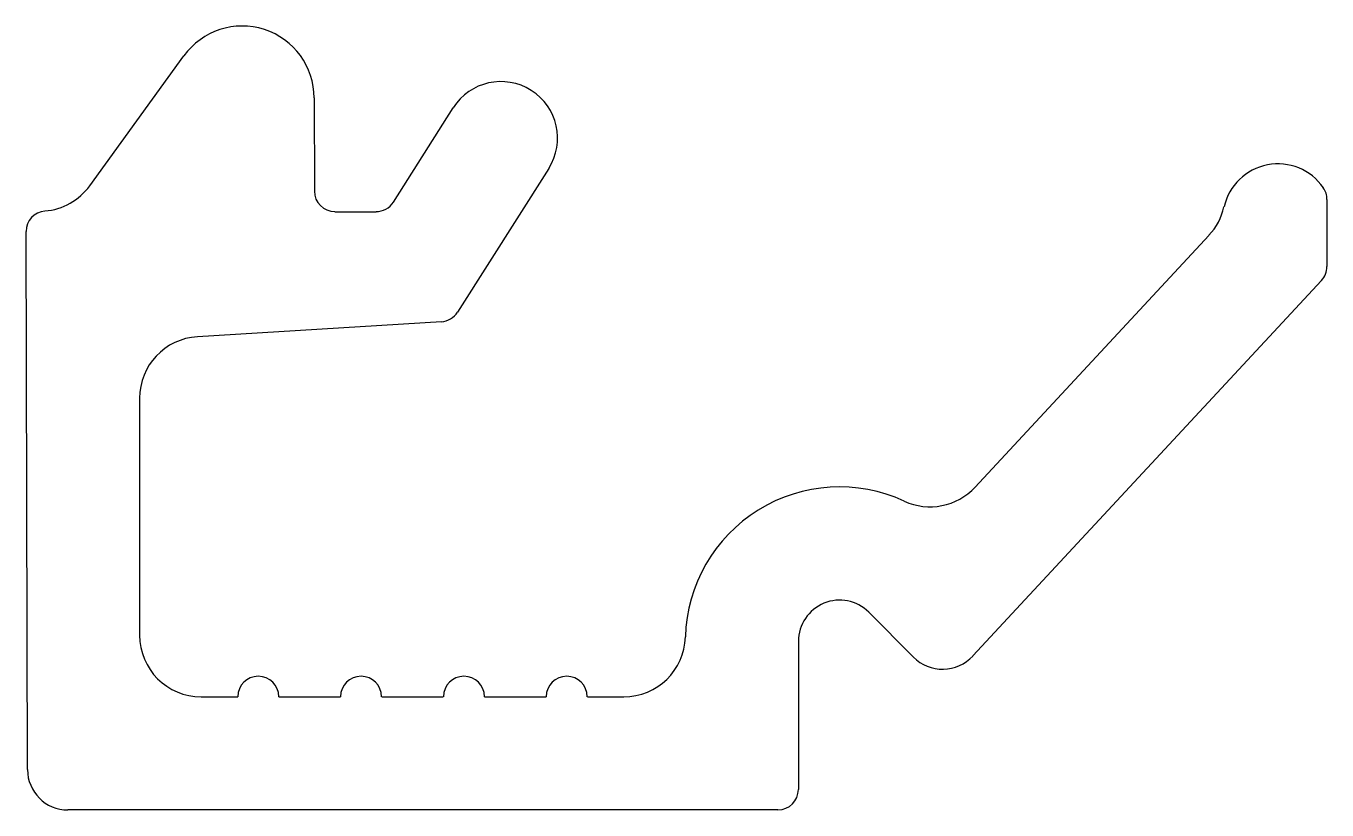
# Model space of a CAD drawing. Extents: x 5.2 to 21.3, y 3.8 to 13.5.
import ezdxf

# ---------------------------------------------------------------- set-up
doc = ezdxf.new("R2010")
doc.units = 0
doc.layers.get('0').update_dxf_attribs({"linetype": 'CONTINUOUS'})

msp = doc.modelspace()

# ---------------------------------------------------------------- linework, layer by layer
for p, q in [((5.987, 11.545), (7.151, 13.152)), ((8.763, 12.631), (8.765, 11.478)), ((9.743, 11.342), (10.483, 12.508)), ((11.665, 11.757), (10.536, 9.98)), ((21.296, 11.376), (21.296, 10.546)), ((9.019, 11.224), (9.528, 11.224)), ((5.214, 4.324), (5.197, 10.978)), ((16.943, 7.818), (19.836, 10.931)), ((21.228, 10.373), (16.913, 5.729)), ((10.337, 9.863), (7.318, 9.678)), ((6.602, 8.916), (6.602, 5.987)), ((16.18, 5.715), (15.625, 6.271)), ((14.756, 5.911), (14.756, 4.079)), ((7.365, 5.224), (7.816, 5.224)), ((8.325, 5.224), (9.089, 5.224)), ((9.598, 5.224), (10.361, 5.224)), ((10.87, 5.224), (11.634, 5.224)), ((12.143, 5.224), (12.594, 5.224)), ((14.501, 3.824), (5.715, 3.824))]:
    msp.add_line(p, q)
for centre, radius, start, end in [((7.872, 12.629), 0.891, 0.0929, 144.0732), ((11.074, 12.133), 0.7, 327.5812, 147.5812), ((20.689, 11.131), 0.684, 34.6974, 167.235), ((5.368, 11.993), 0.763, 274.6724, 324.0732), ((9.019, 11.479), 0.254, 180.0929, 270), ((21.042, 11.376), 0.254, 360, 34.6974), ((9.528, 11.479), 0.254, 270, 327.5812), ((19.277, 11.451), 0.763, 317.1022, 347.235), ((5.451, 10.979), 0.254, 94.6724, 180.093), ((21.042, 10.546), 0.254, 317.1022, 360), ((10.322, 10.117), 0.254, 273.4965, 327.5812), ((7.365, 8.916), 0.763, 93.4965, 180), ((15.265, 5.911), 1.909, 65.2377, 178.3628), ((16.384, 8.337), 0.763, 245.2377, 317.1022), ((15.265, 5.911), 0.509, 45, 180), ((7.365, 5.987), 0.763, 180, 270), ((12.594, 5.987), 0.763, 270, 358.3628), ((16.54, 6.075), 0.509, 225, 317.1022), ((8.071, 5.224), 0.254, 0, 180), ((9.343, 5.224), 0.254, 0, 180), ((10.616, 5.224), 0.254, 0, 180), ((11.888, 5.224), 0.254, 0, 180), ((5.715, 4.325), 0.5, 180.093, 270), ((14.501, 4.079), 0.254, 270, 360)]:
    msp.add_arc(centre, radius, start, end)

doc.saveas('drawing.dxf')
